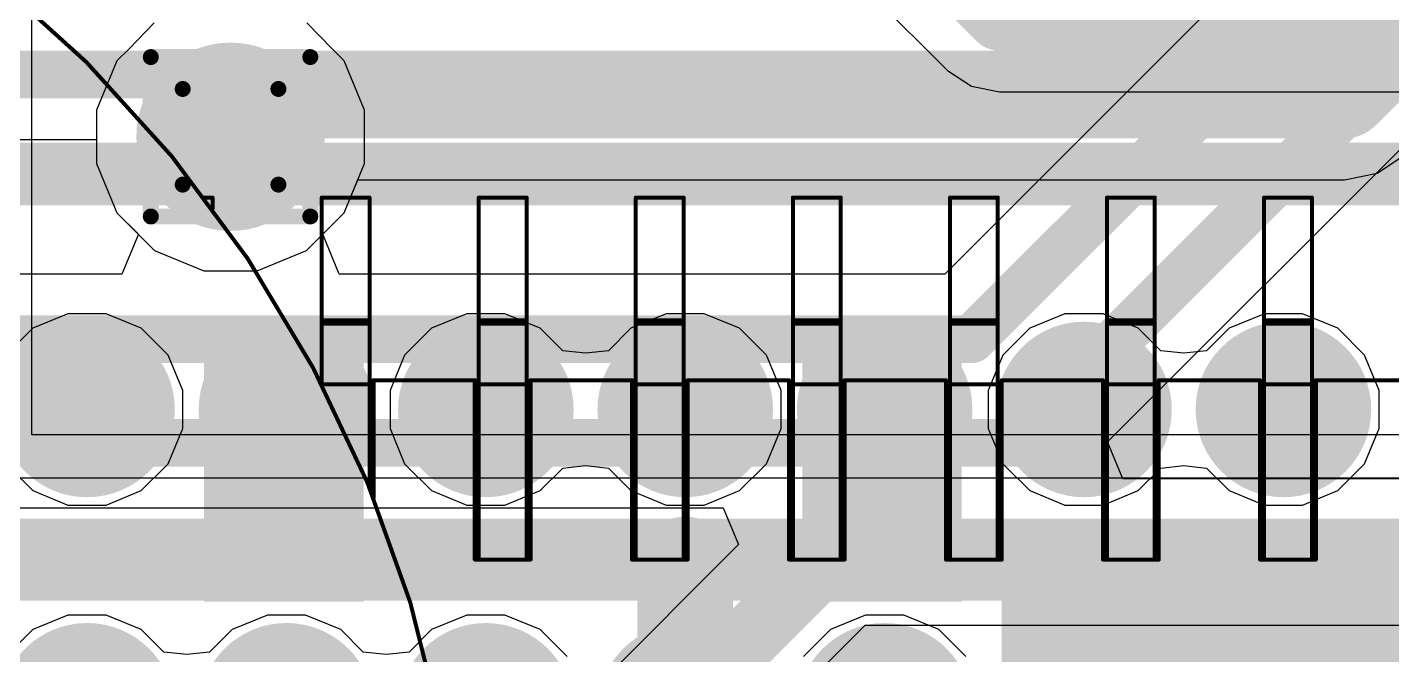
# Model space of a CAD drawing. Header units: inches. Extents: x -6 to 5433, y -4 to 5447.
# Drawn here: x 17.978 to 22.323, y 3.155 to 5.154 of the extents above; entities that cross this region are included whole.
import ezdxf

# ---------------------------------------------------------------- set-up
doc = ezdxf.new("R2010")
doc.units = ezdxf.units.IN
for name, color, linetype in [('Bottom Layer', 5, 'Continuous'), ('Bottom Paste', 16, 'Continuous'), ('Bottom Solder', 6, 'Continuous'), ('Drill Drawing', 1, 'Continuous'), ('Ground', 16, 'Continuous'), ('Mechanical 4', 56, 'Continuous'), ('Power', 76, 'Continuous'), ('Top Layer', 1, 'Continuous'), ('Top Overlay', 2, 'Continuous'), ('Top Paste', 8, 'Continuous'), ('Top Solder', 216, 'Continuous'), ('Via Holes', 16, 'Continuous')]:
    doc.layers.add(name, color=color, linetype=linetype)

msp = doc.modelspace()

# ---------------------------------------------------------------- hatches: boundary and pattern name
at = {"layer": 'Bottom Layer'}
msp.add_hatch(color=5, dxfattribs=at).paths.add_polyline_path([(22.2581, 7.2691), (22.2581, 5.0691), (21.1581, 5.0691), (21.1581, 7.2691)])
h = msp.add_hatch(color=5, dxfattribs=at)
edge = h.paths.add_edge_path()
edge.add_arc((18.6251, 4.8055), 0.3, 0, 360)
at = {"layer": 'Bottom Paste'}
msp.add_hatch(color=16, dxfattribs=at).paths.add_polyline_path([(22.2581, 7.2691), (22.2581, 5.0691), (21.1581, 5.0691), (21.1581, 7.2691)])
at = {"layer": 'Bottom Solder'}
msp.add_hatch(color=6, dxfattribs=at).paths.add_polyline_path([(22.3597, 7.3707), (22.3597, 4.9675), (21.0565, 4.9675), (21.0565, 7.3707)])
at = {"layer": 'Ground'}
h = msp.add_hatch(color=16, dxfattribs=at)
edge = h.paths.add_edge_path()
edge.add_arc((18.6251, 4.8055), 0.3, 0, 360)
at = {"layer": 'Power'}
h = msp.add_hatch(color=76, dxfattribs=at)
edge = h.paths.add_edge_path()
edge.add_arc((18.6251, 4.8055), 0.3, 0, 360)
at = {"layer": 'Top Layer'}
h = msp.add_hatch(color=1, dxfattribs=at)
edge = h.paths.add_edge_path()
edge.add_arc((18.6251, 4.8055), 0.3, 0, 360)
for points in [[(18.5409, 3.3245), (19.0489, 3.3245), (19.0489, 4.1373), (18.5409, 4.1373)], [(20.4459, 3.3245), (20.9539, 3.3245), (20.9539, 4.1373), (20.4459, 4.1373)], [(16.0009, 3.3274), (21.469, 3.3274), (21.469, 3.589), (16.0009, 3.589)], [(21.0809, 2.7762), (22.9097, 2.7762), (22.9097, 3.589), (21.0809, 3.589)]]:
    msp.add_hatch(color=1, dxfattribs=at).paths.add_polyline_path(points)
h = msp.add_hatch(color=1, dxfattribs=at)
edge = h.paths.add_edge_path()
edge.add_arc((18.1681, 3.9367), 0.178, 0, 360)
h = msp.add_hatch(color=1, dxfattribs=at)
edge = h.paths.add_edge_path()
edge.add_arc((18.8031, 3.9367), 0.178, 0, 360)
h = msp.add_hatch(color=1, dxfattribs=at)
edge = h.paths.add_edge_path()
edge.add_arc((19.4381, 3.9367), 0.178, 0, 360)
h = msp.add_hatch(color=1, dxfattribs=at)
edge = h.paths.add_edge_path()
edge.add_arc((20.0731, 3.9367), 0.178, 0, 360)
h = msp.add_hatch(color=1, dxfattribs=at)
edge = h.paths.add_edge_path()
edge.add_arc((20.7081, 3.9367), 0.178, 0, 360)
h = msp.add_hatch(color=1, dxfattribs=at)
edge = h.paths.add_edge_path()
edge.add_arc((21.3431, 3.9367), 0.178, 0, 360)
h = msp.add_hatch(color=1, dxfattribs=at)
edge = h.paths.add_edge_path()
edge.add_arc((21.9781, 3.9367), 0.178, 0, 360)
at = {"layer": 'Top Paste'}
h = msp.add_hatch(color=8, dxfattribs=at)
edge = h.paths.add_edge_path()
edge.add_arc((18.1681, 3.9367), 0.178, 0, 360)
h = msp.add_hatch(color=8, dxfattribs=at)
edge = h.paths.add_edge_path()
edge.add_arc((18.8031, 3.9367), 0.178, 0, 360)
h = msp.add_hatch(color=8, dxfattribs=at)
edge = h.paths.add_edge_path()
edge.add_arc((19.4381, 3.9367), 0.178, 0, 360)
h = msp.add_hatch(color=8, dxfattribs=at)
edge = h.paths.add_edge_path()
edge.add_arc((20.0731, 3.9367), 0.178, 0, 360)
h = msp.add_hatch(color=8, dxfattribs=at)
edge = h.paths.add_edge_path()
edge.add_arc((20.7081, 3.9367), 0.178, 0, 360)
h = msp.add_hatch(color=8, dxfattribs=at)
edge = h.paths.add_edge_path()
edge.add_arc((21.3431, 3.9367), 0.178, 0, 360)
h = msp.add_hatch(color=8, dxfattribs=at)
edge = h.paths.add_edge_path()
edge.add_arc((21.9781, 3.9367), 0.178, 0, 360)
at = {"layer": 'Top Solder'}
h = msp.add_hatch(color=216, dxfattribs=at)
edge = h.paths.add_edge_path()
edge.add_arc((18.1681, 3.9367), 0.2796, 0, 360)
h = msp.add_hatch(color=216, dxfattribs=at)
edge = h.paths.add_edge_path()
edge.add_arc((18.8031, 3.9367), 0.2796, 0, 360)
h = msp.add_hatch(color=216, dxfattribs=at)
edge = h.paths.add_edge_path()
edge.add_arc((19.4381, 3.9367), 0.2796, 0, 360)
h = msp.add_hatch(color=216, dxfattribs=at)
edge = h.paths.add_edge_path()
edge.add_arc((20.0731, 3.9367), 0.2796, 0, 360)
h = msp.add_hatch(color=216, dxfattribs=at)
edge = h.paths.add_edge_path()
edge.add_arc((20.7081, 3.9367), 0.2796, 0, 360)
h = msp.add_hatch(color=216, dxfattribs=at)
edge = h.paths.add_edge_path()
edge.add_arc((21.3431, 3.9367), 0.2796, 0, 360)
h = msp.add_hatch(color=216, dxfattribs=at)
edge = h.paths.add_edge_path()
edge.add_arc((21.9781, 3.9367), 0.2796, 0, 360)
h = msp.add_hatch(color=216, dxfattribs=at)
edge = h.paths.add_edge_path()
edge.add_arc((18.1681, 2.9767), 0.2796, 0, 360)
h = msp.add_hatch(color=216, dxfattribs=at)
edge = h.paths.add_edge_path()
edge.add_arc((18.8031, 2.9767), 0.2796, 0, 360)
h = msp.add_hatch(color=216, dxfattribs=at)
edge = h.paths.add_edge_path()
edge.add_arc((19.4381, 2.9767), 0.2796, 0, 360)
h = msp.add_hatch(color=216, dxfattribs=at)
edge = h.paths.add_edge_path()
edge.add_arc((20.0731, 2.9767), 0.2796, 0, 360)
h = msp.add_hatch(color=216, dxfattribs=at)
edge = h.paths.add_edge_path()
edge.add_arc((20.7081, 2.9767), 0.2796, 0, 360)
h = msp.add_hatch(color=216, dxfattribs=at)
edge = h.paths.add_edge_path()
edge.add_arc((21.3431, 2.9767), 0.2796, 0, 360)
h = msp.add_hatch(color=216, dxfattribs=at)
edge = h.paths.add_edge_path()
edge.add_arc((21.9781, 2.9767), 0.2796, 0, 360)
at = {"layer": 'Via Holes'}
h = msp.add_hatch(color=7, dxfattribs=at)
edge = h.paths.add_edge_path()
edge.add_arc((18.6251, 4.8055), 0.15, 0, 360)

# ---------------------------------------------------------------- linework, layer by layer
at = {"layer": 'Bottom Layer'}
for p, q in [((18.3818, 5.169), (18.3018, 5.086)), ((18.9484, 5.086), (18.8684, 5.169)), ((18.3018, 5.086), (18.2631, 5.0474)), ((18.9871, 5.0474), (18.9484, 5.086)), ((18.2631, 5.0474), (18.1981, 4.8904)), ((19.0521, 4.8904), (18.9871, 5.0474)), ((18.1981, 4.8904), (18.1981, 4.7205)), ((19.0521, 4.7205), (19.0521, 4.8904)), ((18.1981, 4.7205), (18.2631, 4.5636)), ((18.9871, 4.5636), (19.0521, 4.7205)), ((18.2631, 4.5636), (18.3832, 4.4435)), ((18.867, 4.4435), (18.9871, 4.5636)), ((18.3832, 4.4435), (18.5402, 4.3785)), ((18.71, 4.3785), (18.867, 4.4435)), ((18.5402, 4.3785), (18.71, 4.3785))]:
    msp.add_line(p, q, dxfattribs=at)
at = {"layer": 'Drill Drawing'}
for points in [[(18.3711, 5.0595, 0.0508, 0.0508, 0), (18.8791, 5.0595, 0.0508, 0.0508, 0)], [(18.3711, 4.5515, 0.0508, 0.0508, 0), (18.3711, 5.0595, 0.0508, 0.0508, 0)], [(18.8791, 4.5515, 0.0508, 0.0508, 0), (18.8791, 5.0595, 0.0508, 0.0508, 0)], [(18.4727, 4.9579, 0.0508, 0.0508, 0), (18.7775, 4.9579, 0.0508, 0.0508, 0)], [(18.4727, 4.6531, 0.0508, 0.0508, 0), (18.4727, 4.9579, 0.0508, 0.0508, 0)], [(18.7775, 4.6531, 0.0508, 0.0508, 0), (18.7775, 4.9579, 0.0508, 0.0508, 0)], [(18.4727, 4.6531, 0.0508, 0.0508, 0), (18.7775, 4.6531, 0.0508, 0.0508, 0)], [(18.3711, 4.5515, 0.0508, 0.0508, 0), (18.8791, 4.5515, 0.0508, 0.0508, 0)]]:
    msp.add_lwpolyline(points, format="xyseb", dxfattribs=at)
for points in [[(18.3584, 5.0595, 0.0254, 0.0254, 1), (18.3838, 5.0595, 0.0254, 0.0254, 1)], [(18.3584, 5.0595, 0.0254, 0.0254, 1), (18.3838, 5.0595, 0.0254, 0.0254, 1)], [(18.8664, 5.0595, 0.0254, 0.0254, 1), (18.8918, 5.0595, 0.0254, 0.0254, 1)], [(18.8664, 5.0595, 0.0254, 0.0254, 1), (18.8918, 5.0595, 0.0254, 0.0254, 1)], [(18.46, 4.9579, 0.0254, 0.0254, 1), (18.4854, 4.9579, 0.0254, 0.0254, 1)], [(18.46, 4.9579, 0.0254, 0.0254, 1), (18.4854, 4.9579, 0.0254, 0.0254, 1)], [(18.7648, 4.9579, 0.0254, 0.0254, 1), (18.7902, 4.9579, 0.0254, 0.0254, 1)], [(18.7648, 4.9579, 0.0254, 0.0254, 1), (18.7902, 4.9579, 0.0254, 0.0254, 1)], [(18.46, 4.6531, 0.0254, 0.0254, 1), (18.4854, 4.6531, 0.0254, 0.0254, 1)], [(18.46, 4.6531, 0.0254, 0.0254, 1), (18.4854, 4.6531, 0.0254, 0.0254, 1)], [(18.7648, 4.6531, 0.0254, 0.0254, 1), (18.7902, 4.6531, 0.0254, 0.0254, 1)], [(18.7648, 4.6531, 0.0254, 0.0254, 1), (18.7902, 4.6531, 0.0254, 0.0254, 1)], [(18.3584, 4.5515, 0.0254, 0.0254, 1), (18.3838, 4.5515, 0.0254, 0.0254, 1)], [(18.3584, 4.5515, 0.0254, 0.0254, 1), (18.3838, 4.5515, 0.0254, 0.0254, 1)], [(18.8664, 4.5515, 0.0254, 0.0254, 1), (18.8918, 4.5515, 0.0254, 0.0254, 1)], [(18.8664, 4.5515, 0.0254, 0.0254, 1), (18.8918, 4.5515, 0.0254, 0.0254, 1)]]:
    msp.add_lwpolyline(points, format="xyseb", close=True, dxfattribs=at)
at = {"layer": 'Ground'}
for p, q in [((22.5864, 6.055), (20.8994, 4.368)), ((21.4176, 3.8333), (23.2703, 5.6859)), ((18.9484, 5.086), (18.8684, 5.169)), ((18.9871, 5.0474), (18.9484, 5.086)), ((19.0521, 4.8904), (18.9871, 5.0474)), ((19.0521, 4.7205), (19.0521, 4.8904)), ((15.1333, 4.7967), (18.1981, 4.7967)), ((18.1981, 4.7967), (18.1981, 4.7205)), ((18.1981, 4.7205), (18.2631, 4.5636)), ((18.9871, 4.5636), (19.0521, 4.7205)), ((18.2631, 4.5636), (18.3317, 4.495)), ((18.9185, 4.495), (18.9871, 4.5636)), ((18.3317, 4.495), (18.2791, 4.368)), ((18.9711, 4.368), (18.9185, 4.495)), ((18.2791, 4.368), (7.8028, 4.368)), ((20.8994, 4.368), (18.9711, 4.368)), ((21.4662, 3.7159), (21.4176, 3.8333)), ((25.9679, 3.7159), (21.4662, 3.7159)), ((15.4669, 3.6235), (20.1943, 3.6235)), ((20.1943, 3.6235), (20.2429, 3.5061)), ((20.2429, 3.5061), (19.7617, 3.025)), ((20.0914, 2.6954), (20.6458, 3.2498)), ((20.6458, 3.2498), (31.7364, 3.2498))]:
    msp.add_line(p, q, dxfattribs=at)
for points in [[(20.9852, 4.1608, 0.1524, 0.1524, 0), (22.7936, 5.9692, 0.1524, 0.1524, 0)], [(21.122, 3.8306, 0.1524, 0.1524, 0), (23.1238, 5.8324, 0.1524, 0.1524, 0)], [(15.1333, 5.0039, 0.1524, 0.1524, 0), (18.4267, 5.0039, 0.1524, 0.1524, 0)], [(18.4267, 5.0039, 0.1524, 0.1524, 0), (18.6251, 4.8055, 0.1524, 0.1524, 0)], [(7.717, 4.1608, 0.1524, 0.1524, 0), (18.4518, 4.1608, 0.1524, 0.1524, 0)], [(18.4518, 4.1608, 0.1524, 0.1524, 0), (20.7081, 4.1608, 0.1524, 0.1524, 0)], [(20.7081, 4.1608, 0.1524, 0.1524, 0), (20.9852, 4.1608, 0.1524, 0.1524, 0)], [(7.5802, 3.8306, 0.1524, 0.1524, 0), (21.122, 3.8306, 0.1524, 0.1524, 0)], [(19.9265, 2.8602, 0.2032, 0.2032, 0), (20.5492, 3.4829, 0.2032, 0.2032, 0)], [(20.5492, 3.4829, 0.2032, 0.2032, 0), (32.0891, 3.4829, 0.2032, 0.2032, 0)]]:
    msp.add_lwpolyline(points, format="xyseb", dxfattribs=at)
for points in [[(18.3886, 5.0039, 0.0762, 0.0762, 1), (18.4648, 5.0039, 0.0762, 0.0762, 1)], [(18.3886, 5.0039, 0.0762, 0.0762, 1), (18.4648, 5.0039, 0.0762, 0.0762, 1)], [(18.587, 4.8055, 0.0762, 0.0762, 1), (18.6632, 4.8055, 0.0762, 0.0762, 1)], [(18.4137, 4.1608, 0.0762, 0.0762, 1), (18.4899, 4.1608, 0.0762, 0.0762, 1)], [(18.4137, 4.1608, 0.0762, 0.0762, 1), (18.4899, 4.1608, 0.0762, 0.0762, 1)], [(20.67, 4.1608, 0.0762, 0.0762, 1), (20.7462, 4.1608, 0.0762, 0.0762, 1)], [(20.67, 4.1608, 0.0762, 0.0762, 1), (20.7462, 4.1608, 0.0762, 0.0762, 1)], [(20.9471, 4.1608, 0.0762, 0.0762, 1), (21.0233, 4.1608, 0.0762, 0.0762, 1)], [(20.9471, 4.1608, 0.0762, 0.0762, 1), (21.0233, 4.1608, 0.0762, 0.0762, 1)], [(21.0839, 3.8306, 0.0762, 0.0762, 1), (21.1601, 3.8306, 0.0762, 0.0762, 1)], [(21.0839, 3.8306, 0.0762, 0.0762, 1), (21.1601, 3.8306, 0.0762, 0.0762, 1)], [(20.4984, 3.4829, 0.1016, 0.1016, 1), (20.6, 3.4829, 0.1016, 0.1016, 1)], [(20.4984, 3.4829, 0.1016, 0.1016, 1), (20.6, 3.4829, 0.1016, 0.1016, 1)]]:
    msp.add_lwpolyline(points, format="xyseb", close=True, dxfattribs=at)
at = {"layer": 'Mechanical 4'}
for points in [[(19.3747, 2.125, 0.0127, 0.0127, 1), (11.1197, 2.125, 0.0127, 0.0127, 1)], [(18.5381, 4.612, 0.00635, 0.00635, 1), (18.5445, 4.612, 0.00635, 0.00635, 1)], [(18.5646, 4.612, 0.00635, 0.00635, 1), (18.5709, 4.612, 0.00635, 0.00635, 1)], [(18.5646, 4.612, 0.00635, 0.00635, 1), (18.5709, 4.612, 0.00635, 0.00635, 1)], [(18.9123, 4.612, 0.00635, 0.00635, 1), (18.9187, 4.612, 0.00635, 0.00635, 1)], [(18.9123, 4.612, 0.00635, 0.00635, 1), (18.9187, 4.612, 0.00635, 0.00635, 1)], [(19.0647, 4.612, 0.00635, 0.00635, 1), (19.0711, 4.612, 0.00635, 0.00635, 1)], [(19.0647, 4.612, 0.00635, 0.00635, 1), (19.0711, 4.612, 0.00635, 0.00635, 1)], [(19.4124, 4.612, 0.00635, 0.00635, 1), (19.4188, 4.612, 0.00635, 0.00635, 1)], [(19.4124, 4.612, 0.00635, 0.00635, 1), (19.4188, 4.612, 0.00635, 0.00635, 1)], [(19.5648, 4.612, 0.00635, 0.00635, 1), (19.5712, 4.612, 0.00635, 0.00635, 1)], [(19.5648, 4.612, 0.00635, 0.00635, 1), (19.5712, 4.612, 0.00635, 0.00635, 1)], [(19.9126, 4.612, 0.00635, 0.00635, 1), (19.9189, 4.612, 0.00635, 0.00635, 1)], [(19.9126, 4.612, 0.00635, 0.00635, 1), (19.9189, 4.612, 0.00635, 0.00635, 1)], [(20.065, 4.612, 0.00635, 0.00635, 1), (20.0713, 4.612, 0.00635, 0.00635, 1)], [(20.065, 4.612, 0.00635, 0.00635, 1), (20.0713, 4.612, 0.00635, 0.00635, 1)], [(20.4127, 4.612, 0.00635, 0.00635, 1), (20.419, 4.612, 0.00635, 0.00635, 1)], [(20.4127, 4.612, 0.00635, 0.00635, 1), (20.419, 4.612, 0.00635, 0.00635, 1)], [(20.5651, 4.612, 0.00635, 0.00635, 1), (20.5714, 4.612, 0.00635, 0.00635, 1)], [(20.5651, 4.612, 0.00635, 0.00635, 1), (20.5714, 4.612, 0.00635, 0.00635, 1)], [(20.9128, 4.612, 0.00635, 0.00635, 1), (20.9192, 4.612, 0.00635, 0.00635, 1)], [(20.9128, 4.612, 0.00635, 0.00635, 1), (20.9192, 4.612, 0.00635, 0.00635, 1)], [(21.0652, 4.612, 0.00635, 0.00635, 1), (21.0716, 4.612, 0.00635, 0.00635, 1)], [(21.0652, 4.612, 0.00635, 0.00635, 1), (21.0716, 4.612, 0.00635, 0.00635, 1)], [(21.4129, 4.612, 0.00635, 0.00635, 1), (21.4193, 4.612, 0.00635, 0.00635, 1)], [(21.4129, 4.612, 0.00635, 0.00635, 1), (21.4193, 4.612, 0.00635, 0.00635, 1)], [(21.5653, 4.612, 0.00635, 0.00635, 1), (21.5717, 4.612, 0.00635, 0.00635, 1)], [(21.5653, 4.612, 0.00635, 0.00635, 1), (21.5717, 4.612, 0.00635, 0.00635, 1)], [(21.9131, 4.612, 0.00635, 0.00635, 1), (21.9194, 4.612, 0.00635, 0.00635, 1)], [(21.9131, 4.612, 0.00635, 0.00635, 1), (21.9194, 4.612, 0.00635, 0.00635, 1)], [(22.0655, 4.612, 0.00635, 0.00635, 1), (22.0718, 4.612, 0.00635, 0.00635, 1)], [(22.0655, 4.612, 0.00635, 0.00635, 1), (22.0718, 4.612, 0.00635, 0.00635, 1)], [(18.5646, 4.5765, 0.00635, 0.00635, 1), (18.5709, 4.5765, 0.00635, 0.00635, 1)], [(18.9123, 4.2206, 0.00635, 0.00635, 1), (18.9187, 4.2206, 0.00635, 0.00635, 1)], [(18.9123, 4.2102, 0.00635, 0.00635, 1), (18.9187, 4.2102, 0.00635, 0.00635, 1)], [(19.0647, 4.2206, 0.00635, 0.00635, 1), (19.0711, 4.2206, 0.00635, 0.00635, 1)], [(19.0647, 4.2102, 0.00635, 0.00635, 1), (19.0711, 4.2102, 0.00635, 0.00635, 1)], [(19.4124, 4.2206, 0.00635, 0.00635, 1), (19.4188, 4.2206, 0.00635, 0.00635, 1)], [(19.4124, 4.2102, 0.00635, 0.00635, 1), (19.4188, 4.2102, 0.00635, 0.00635, 1)], [(19.5648, 4.2206, 0.00635, 0.00635, 1), (19.5712, 4.2206, 0.00635, 0.00635, 1)], [(19.5648, 4.2102, 0.00635, 0.00635, 1), (19.5712, 4.2102, 0.00635, 0.00635, 1)], [(19.9126, 4.2206, 0.00635, 0.00635, 1), (19.9189, 4.2206, 0.00635, 0.00635, 1)], [(19.9126, 4.2102, 0.00635, 0.00635, 1), (19.9189, 4.2102, 0.00635, 0.00635, 1)], [(20.065, 4.2206, 0.00635, 0.00635, 1), (20.0713, 4.2206, 0.00635, 0.00635, 1)], [(20.065, 4.2102, 0.00635, 0.00635, 1), (20.0713, 4.2102, 0.00635, 0.00635, 1)], [(20.4127, 4.2206, 0.00635, 0.00635, 1), (20.419, 4.2206, 0.00635, 0.00635, 1)], [(20.4127, 4.2102, 0.00635, 0.00635, 1), (20.419, 4.2102, 0.00635, 0.00635, 1)], [(20.5651, 4.2206, 0.00635, 0.00635, 1), (20.5714, 4.2206, 0.00635, 0.00635, 1)], [(20.5651, 4.2102, 0.00635, 0.00635, 1), (20.5714, 4.2102, 0.00635, 0.00635, 1)], [(20.9128, 4.2206, 0.00635, 0.00635, 1), (20.9192, 4.2206, 0.00635, 0.00635, 1)], [(20.9128, 4.2102, 0.00635, 0.00635, 1), (20.9192, 4.2102, 0.00635, 0.00635, 1)], [(21.0652, 4.2206, 0.00635, 0.00635, 1), (21.0716, 4.2206, 0.00635, 0.00635, 1)], [(21.0652, 4.2102, 0.00635, 0.00635, 1), (21.0716, 4.2102, 0.00635, 0.00635, 1)], [(21.4129, 4.2206, 0.00635, 0.00635, 1), (21.4193, 4.2206, 0.00635, 0.00635, 1)], [(21.4129, 4.2102, 0.00635, 0.00635, 1), (21.4193, 4.2102, 0.00635, 0.00635, 1)], [(21.5653, 4.2206, 0.00635, 0.00635, 1), (21.5717, 4.2206, 0.00635, 0.00635, 1)], [(21.5653, 4.2102, 0.00635, 0.00635, 1), (21.5717, 4.2102, 0.00635, 0.00635, 1)], [(21.9131, 4.2206, 0.00635, 0.00635, 1), (21.9194, 4.2206, 0.00635, 0.00635, 1)], [(21.9131, 4.2102, 0.00635, 0.00635, 1), (21.9194, 4.2102, 0.00635, 0.00635, 1)], [(22.0655, 4.2206, 0.00635, 0.00635, 1), (22.0718, 4.2206, 0.00635, 0.00635, 1)], [(22.0655, 4.2102, 0.00635, 0.00635, 1), (22.0718, 4.2102, 0.00635, 0.00635, 1)], [(18.9123, 4.0169, 0.00635, 0.00635, 1), (18.9187, 4.0169, 0.00635, 0.00635, 1)], [(18.9123, 4.0169, 0.00635, 0.00635, 1), (18.9187, 4.0169, 0.00635, 0.00635, 1)], [(19.0647, 4.0169, 0.00635, 0.00635, 1), (19.0711, 4.0169, 0.00635, 0.00635, 1)], [(19.0774, 4.03, 0.00635, 0.00635, 1), (19.0838, 4.03, 0.00635, 0.00635, 1)], [(19.0774, 4.03, 0.00635, 0.00635, 1), (19.0838, 4.03, 0.00635, 0.00635, 1)], [(19.3997, 4.03, 0.00635, 0.00635, 1), (19.4061, 4.03, 0.00635, 0.00635, 1)], [(19.3997, 4.03, 0.00635, 0.00635, 1), (19.4061, 4.03, 0.00635, 0.00635, 1)], [(19.4124, 4.0169, 0.00635, 0.00635, 1), (19.4188, 4.0169, 0.00635, 0.00635, 1)], [(19.5648, 4.0169, 0.00635, 0.00635, 1), (19.5712, 4.0169, 0.00635, 0.00635, 1)], [(19.5775, 4.03, 0.00635, 0.00635, 1), (19.5839, 4.03, 0.00635, 0.00635, 1)], [(19.5775, 4.03, 0.00635, 0.00635, 1), (19.5839, 4.03, 0.00635, 0.00635, 1)], [(19.8999, 4.03, 0.00635, 0.00635, 1), (19.9062, 4.03, 0.00635, 0.00635, 1)], [(19.8999, 4.03, 0.00635, 0.00635, 1), (19.9062, 4.03, 0.00635, 0.00635, 1)], [(19.9126, 4.0169, 0.00635, 0.00635, 1), (19.9189, 4.0169, 0.00635, 0.00635, 1)], [(20.065, 4.0169, 0.00635, 0.00635, 1), (20.0713, 4.0169, 0.00635, 0.00635, 1)], [(20.0777, 4.03, 0.00635, 0.00635, 1), (20.084, 4.03, 0.00635, 0.00635, 1)], [(20.0777, 4.03, 0.00635, 0.00635, 1), (20.084, 4.03, 0.00635, 0.00635, 1)], [(20.4, 4.03, 0.00635, 0.00635, 1), (20.4063, 4.03, 0.00635, 0.00635, 1)], [(20.4, 4.03, 0.00635, 0.00635, 1), (20.4063, 4.03, 0.00635, 0.00635, 1)], [(20.4127, 4.0169, 0.00635, 0.00635, 1), (20.419, 4.0169, 0.00635, 0.00635, 1)], [(20.5651, 4.0169, 0.00635, 0.00635, 1), (20.5714, 4.0169, 0.00635, 0.00635, 1)], [(20.5778, 4.03, 0.00635, 0.00635, 1), (20.5841, 4.03, 0.00635, 0.00635, 1)], [(20.5778, 4.03, 0.00635, 0.00635, 1), (20.5841, 4.03, 0.00635, 0.00635, 1)], [(20.9001, 4.03, 0.00635, 0.00635, 1), (20.9065, 4.03, 0.00635, 0.00635, 1)], [(20.9001, 4.03, 0.00635, 0.00635, 1), (20.9065, 4.03, 0.00635, 0.00635, 1)], [(20.9128, 4.0169, 0.00635, 0.00635, 1), (20.9192, 4.0169, 0.00635, 0.00635, 1)], [(21.0652, 4.0169, 0.00635, 0.00635, 1), (21.0716, 4.0169, 0.00635, 0.00635, 1)], [(21.0779, 4.03, 0.00635, 0.00635, 1), (21.0843, 4.03, 0.00635, 0.00635, 1)], [(21.0779, 4.03, 0.00635, 0.00635, 1), (21.0843, 4.03, 0.00635, 0.00635, 1)], [(21.4002, 4.03, 0.00635, 0.00635, 1), (21.4066, 4.03, 0.00635, 0.00635, 1)], [(21.4002, 4.03, 0.00635, 0.00635, 1), (21.4066, 4.03, 0.00635, 0.00635, 1)], [(21.4129, 4.0169, 0.00635, 0.00635, 1), (21.4193, 4.0169, 0.00635, 0.00635, 1)], [(21.5653, 4.0169, 0.00635, 0.00635, 1), (21.5717, 4.0169, 0.00635, 0.00635, 1)], [(21.578, 4.03, 0.00635, 0.00635, 1), (21.5844, 4.03, 0.00635, 0.00635, 1)], [(21.578, 4.03, 0.00635, 0.00635, 1), (21.5844, 4.03, 0.00635, 0.00635, 1)], [(21.9004, 4.03, 0.00635, 0.00635, 1), (21.9067, 4.03, 0.00635, 0.00635, 1)], [(21.9004, 4.03, 0.00635, 0.00635, 1), (21.9067, 4.03, 0.00635, 0.00635, 1)], [(21.9131, 4.0169, 0.00635, 0.00635, 1), (21.9194, 4.0169, 0.00635, 0.00635, 1)], [(22.0655, 4.0169, 0.00635, 0.00635, 1), (22.0718, 4.0169, 0.00635, 0.00635, 1)], [(22.0782, 4.03, 0.00635, 0.00635, 1), (22.0845, 4.03, 0.00635, 0.00635, 1)], [(22.0782, 4.03, 0.00635, 0.00635, 1), (22.0845, 4.03, 0.00635, 0.00635, 1)], [(19.0647, 3.6866, 0.00635, 0.00635, 1), (19.0711, 3.6866, 0.00635, 0.00635, 1)], [(19.0774, 3.6552, 0.00635, 0.00635, 1), (19.0838, 3.6552, 0.00635, 0.00635, 1)], [(19.3997, 3.4585, 0.00635, 0.00635, 1), (19.4061, 3.4585, 0.00635, 0.00635, 1)], [(19.3997, 3.4585, 0.00635, 0.00635, 1), (19.4061, 3.4585, 0.00635, 0.00635, 1)], [(19.4124, 3.4585, 0.00635, 0.00635, 1), (19.4188, 3.4585, 0.00635, 0.00635, 1)], [(19.5648, 3.4585, 0.00635, 0.00635, 1), (19.5712, 3.4585, 0.00635, 0.00635, 1)], [(19.5775, 3.4585, 0.00635, 0.00635, 1), (19.5839, 3.4585, 0.00635, 0.00635, 1)], [(19.5775, 3.4585, 0.00635, 0.00635, 1), (19.5839, 3.4585, 0.00635, 0.00635, 1)], [(19.8999, 3.4585, 0.00635, 0.00635, 1), (19.9062, 3.4585, 0.00635, 0.00635, 1)], [(19.8999, 3.4585, 0.00635, 0.00635, 1), (19.9062, 3.4585, 0.00635, 0.00635, 1)], [(19.9126, 3.4585, 0.00635, 0.00635, 1), (19.9189, 3.4585, 0.00635, 0.00635, 1)], [(20.065, 3.4585, 0.00635, 0.00635, 1), (20.0713, 3.4585, 0.00635, 0.00635, 1)], [(20.0777, 3.4585, 0.00635, 0.00635, 1), (20.084, 3.4585, 0.00635, 0.00635, 1)], [(20.0777, 3.4585, 0.00635, 0.00635, 1), (20.084, 3.4585, 0.00635, 0.00635, 1)], [(20.4, 3.4585, 0.00635, 0.00635, 1), (20.4063, 3.4585, 0.00635, 0.00635, 1)], [(20.4, 3.4585, 0.00635, 0.00635, 1), (20.4063, 3.4585, 0.00635, 0.00635, 1)], [(20.4127, 3.4585, 0.00635, 0.00635, 1), (20.419, 3.4585, 0.00635, 0.00635, 1)], [(20.5651, 3.4585, 0.00635, 0.00635, 1), (20.5714, 3.4585, 0.00635, 0.00635, 1)], [(20.5778, 3.4585, 0.00635, 0.00635, 1), (20.5841, 3.4585, 0.00635, 0.00635, 1)], [(20.5778, 3.4585, 0.00635, 0.00635, 1), (20.5841, 3.4585, 0.00635, 0.00635, 1)], [(20.9001, 3.4585, 0.00635, 0.00635, 1), (20.9065, 3.4585, 0.00635, 0.00635, 1)], [(20.9001, 3.4585, 0.00635, 0.00635, 1), (20.9065, 3.4585, 0.00635, 0.00635, 1)], [(20.9128, 3.4585, 0.00635, 0.00635, 1), (20.9192, 3.4585, 0.00635, 0.00635, 1)], [(21.0652, 3.4585, 0.00635, 0.00635, 1), (21.0716, 3.4585, 0.00635, 0.00635, 1)], [(21.0779, 3.4585, 0.00635, 0.00635, 1), (21.0843, 3.4585, 0.00635, 0.00635, 1)], [(21.0779, 3.4585, 0.00635, 0.00635, 1), (21.0843, 3.4585, 0.00635, 0.00635, 1)], [(21.4002, 3.4585, 0.00635, 0.00635, 1), (21.4066, 3.4585, 0.00635, 0.00635, 1)], [(21.4002, 3.4585, 0.00635, 0.00635, 1), (21.4066, 3.4585, 0.00635, 0.00635, 1)], [(21.4129, 3.4585, 0.00635, 0.00635, 1), (21.4193, 3.4585, 0.00635, 0.00635, 1)], [(21.5653, 3.4585, 0.00635, 0.00635, 1), (21.5717, 3.4585, 0.00635, 0.00635, 1)], [(21.578, 3.4585, 0.00635, 0.00635, 1), (21.5844, 3.4585, 0.00635, 0.00635, 1)], [(21.578, 3.4585, 0.00635, 0.00635, 1), (21.5844, 3.4585, 0.00635, 0.00635, 1)], [(21.9004, 3.4585, 0.00635, 0.00635, 1), (21.9067, 3.4585, 0.00635, 0.00635, 1)], [(21.9004, 3.4585, 0.00635, 0.00635, 1), (21.9067, 3.4585, 0.00635, 0.00635, 1)], [(21.9131, 3.4585, 0.00635, 0.00635, 1), (21.9194, 3.4585, 0.00635, 0.00635, 1)], [(22.0655, 3.4585, 0.00635, 0.00635, 1), (22.0718, 3.4585, 0.00635, 0.00635, 1)], [(22.0782, 3.4585, 0.00635, 0.00635, 1), (22.0845, 3.4585, 0.00635, 0.00635, 1)], [(22.0782, 3.4585, 0.00635, 0.00635, 1), (22.0845, 3.4585, 0.00635, 0.00635, 1)]]:
    msp.add_lwpolyline(points, format="xyseb", close=True, dxfattribs=at)
for points in [[(18.5413, 4.612, 0.0127, 0.0127, 0), (18.5678, 4.612, 0.0127, 0.0127, 0)], [(18.5678, 4.5765, 0.0127, 0.0127, 0), (18.5678, 4.612, 0.0127, 0.0127, 0)], [(18.9155, 4.0169, 0.0127, 0.0127, 0), (18.9155, 4.612, 0.0127, 0.0127, 0)], [(18.9155, 4.612, 0.0127, 0.0127, 0), (19.0679, 4.612, 0.0127, 0.0127, 0)], [(19.0679, 3.6866, 0.0127, 0.0127, 0), (19.0679, 4.612, 0.0127, 0.0127, 0)], [(19.4156, 3.4585, 0.0127, 0.0127, 0), (19.4156, 4.612, 0.0127, 0.0127, 0)], [(19.4156, 4.612, 0.0127, 0.0127, 0), (19.568, 4.612, 0.0127, 0.0127, 0)], [(19.568, 3.4585, 0.0127, 0.0127, 0), (19.568, 4.612, 0.0127, 0.0127, 0)], [(19.9157, 3.4585, 0.0127, 0.0127, 0), (19.9157, 4.612, 0.0127, 0.0127, 0)], [(19.9157, 4.612, 0.0127, 0.0127, 0), (20.0681, 4.612, 0.0127, 0.0127, 0)], [(20.0681, 3.4585, 0.0127, 0.0127, 0), (20.0681, 4.612, 0.0127, 0.0127, 0)], [(20.4159, 3.4585, 0.0127, 0.0127, 0), (20.4159, 4.612, 0.0127, 0.0127, 0)], [(20.4159, 4.612, 0.0127, 0.0127, 0), (20.5683, 4.612, 0.0127, 0.0127, 0)], [(20.5683, 3.4585, 0.0127, 0.0127, 0), (20.5683, 4.612, 0.0127, 0.0127, 0)], [(20.916, 3.4585, 0.0127, 0.0127, 0), (20.916, 4.612, 0.0127, 0.0127, 0)], [(20.916, 4.612, 0.0127, 0.0127, 0), (21.0684, 4.612, 0.0127, 0.0127, 0)], [(21.0684, 3.4585, 0.0127, 0.0127, 0), (21.0684, 4.612, 0.0127, 0.0127, 0)], [(21.4161, 3.4585, 0.0127, 0.0127, 0), (21.4161, 4.612, 0.0127, 0.0127, 0)], [(21.4161, 4.612, 0.0127, 0.0127, 0), (21.5685, 4.612, 0.0127, 0.0127, 0)], [(21.5685, 3.4585, 0.0127, 0.0127, 0), (21.5685, 4.612, 0.0127, 0.0127, 0)], [(21.9162, 3.4585, 0.0127, 0.0127, 0), (21.9162, 4.612, 0.0127, 0.0127, 0)], [(21.9162, 4.612, 0.0127, 0.0127, 0), (22.0686, 4.612, 0.0127, 0.0127, 0)], [(22.0686, 3.4585, 0.0127, 0.0127, 0), (22.0686, 4.612, 0.0127, 0.0127, 0)], [(18.9155, 4.2206, 0.0127, 0.0127, 0), (19.0679, 4.2206, 0.0127, 0.0127, 0)], [(18.9155, 4.2102, 0.0127, 0.0127, 0), (19.0679, 4.2102, 0.0127, 0.0127, 0)], [(19.4156, 4.2206, 0.0127, 0.0127, 0), (19.568, 4.2206, 0.0127, 0.0127, 0)], [(19.4156, 4.2102, 0.0127, 0.0127, 0), (19.568, 4.2102, 0.0127, 0.0127, 0)], [(19.9157, 4.2206, 0.0127, 0.0127, 0), (20.0681, 4.2206, 0.0127, 0.0127, 0)], [(19.9157, 4.2102, 0.0127, 0.0127, 0), (20.0681, 4.2102, 0.0127, 0.0127, 0)], [(20.4159, 4.2206, 0.0127, 0.0127, 0), (20.5683, 4.2206, 0.0127, 0.0127, 0)], [(20.4159, 4.2102, 0.0127, 0.0127, 0), (20.5683, 4.2102, 0.0127, 0.0127, 0)], [(20.916, 4.2206, 0.0127, 0.0127, 0), (21.0684, 4.2206, 0.0127, 0.0127, 0)], [(20.916, 4.2102, 0.0127, 0.0127, 0), (21.0684, 4.2102, 0.0127, 0.0127, 0)], [(21.4161, 4.2206, 0.0127, 0.0127, 0), (21.5685, 4.2206, 0.0127, 0.0127, 0)], [(21.4161, 4.2102, 0.0127, 0.0127, 0), (21.5685, 4.2102, 0.0127, 0.0127, 0)], [(21.9162, 4.2206, 0.0127, 0.0127, 0), (22.0686, 4.2206, 0.0127, 0.0127, 0)], [(21.9162, 4.2102, 0.0127, 0.0127, 0), (22.0686, 4.2102, 0.0127, 0.0127, 0)], [(18.9155, 4.0169, 0.0127, 0.0127, 0), (19.0679, 4.0169, 0.0127, 0.0127, 0)], [(19.0806, 3.6552, 0.0127, 0.0127, 0), (19.0806, 4.03, 0.0127, 0.0127, 0)], [(19.0806, 4.03, 0.0127, 0.0127, 0), (19.4029, 4.03, 0.0127, 0.0127, 0)], [(19.4029, 3.4585, 0.0127, 0.0127, 0), (19.4029, 4.03, 0.0127, 0.0127, 0)], [(19.4156, 4.0169, 0.0127, 0.0127, 0), (19.568, 4.0169, 0.0127, 0.0127, 0)], [(19.5807, 3.4585, 0.0127, 0.0127, 0), (19.5807, 4.03, 0.0127, 0.0127, 0)], [(19.5807, 4.03, 0.0127, 0.0127, 0), (19.903, 4.03, 0.0127, 0.0127, 0)], [(19.903, 3.4585, 0.0127, 0.0127, 0), (19.903, 4.03, 0.0127, 0.0127, 0)], [(19.9157, 4.0169, 0.0127, 0.0127, 0), (20.0681, 4.0169, 0.0127, 0.0127, 0)], [(20.0808, 3.4585, 0.0127, 0.0127, 0), (20.0808, 4.03, 0.0127, 0.0127, 0)], [(20.0808, 4.03, 0.0127, 0.0127, 0), (20.4032, 4.03, 0.0127, 0.0127, 0)], [(20.4032, 3.4585, 0.0127, 0.0127, 0), (20.4032, 4.03, 0.0127, 0.0127, 0)], [(20.4159, 4.0169, 0.0127, 0.0127, 0), (20.5683, 4.0169, 0.0127, 0.0127, 0)], [(20.581, 3.4585, 0.0127, 0.0127, 0), (20.581, 4.03, 0.0127, 0.0127, 0)], [(20.581, 4.03, 0.0127, 0.0127, 0), (20.9033, 4.03, 0.0127, 0.0127, 0)], [(20.9033, 3.4585, 0.0127, 0.0127, 0), (20.9033, 4.03, 0.0127, 0.0127, 0)], [(20.916, 4.0169, 0.0127, 0.0127, 0), (21.0684, 4.0169, 0.0127, 0.0127, 0)], [(21.0811, 3.4585, 0.0127, 0.0127, 0), (21.0811, 4.03, 0.0127, 0.0127, 0)], [(21.0811, 4.03, 0.0127, 0.0127, 0), (21.4034, 4.03, 0.0127, 0.0127, 0)], [(21.4034, 3.4585, 0.0127, 0.0127, 0), (21.4034, 4.03, 0.0127, 0.0127, 0)], [(21.4161, 4.0169, 0.0127, 0.0127, 0), (21.5685, 4.0169, 0.0127, 0.0127, 0)], [(21.5812, 3.4585, 0.0127, 0.0127, 0), (21.5812, 4.03, 0.0127, 0.0127, 0)], [(21.5812, 4.03, 0.0127, 0.0127, 0), (21.9035, 4.03, 0.0127, 0.0127, 0)], [(21.9035, 3.4585, 0.0127, 0.0127, 0), (21.9035, 4.03, 0.0127, 0.0127, 0)], [(21.9162, 4.0169, 0.0127, 0.0127, 0), (22.0686, 4.0169, 0.0127, 0.0127, 0)], [(22.0813, 3.4585, 0.0127, 0.0127, 0), (22.0813, 4.03, 0.0127, 0.0127, 0)], [(22.0813, 4.03, 0.0127, 0.0127, 0), (22.4037, 4.03, 0.0127, 0.0127, 0)], [(19.4029, 3.4585, 0.0127, 0.0127, 0), (19.5807, 3.4585, 0.0127, 0.0127, 0)], [(19.903, 3.4585, 0.0127, 0.0127, 0), (20.0808, 3.4585, 0.0127, 0.0127, 0)], [(20.4032, 3.4585, 0.0127, 0.0127, 0), (20.581, 3.4585, 0.0127, 0.0127, 0)], [(20.9033, 3.4585, 0.0127, 0.0127, 0), (21.0811, 3.4585, 0.0127, 0.0127, 0)], [(21.4034, 3.4585, 0.0127, 0.0127, 0), (21.5812, 3.4585, 0.0127, 0.0127, 0)], [(21.9035, 3.4585, 0.0127, 0.0127, 0), (22.0813, 3.4585, 0.0127, 0.0127, 0)]]:
    msp.add_lwpolyline(points, format="xyseb", dxfattribs=at)
at = {"layer": 'Power'}
for p, q in [((17.9918, 3.8559), (17.9918, 7.2487)), ((20.1798, 5.7457), (20.9087, 5.0168)), ((18.3818, 5.169), (18.3018, 5.086)), ((18.9484, 5.086), (18.8684, 5.169)), ((18.3018, 5.086), (18.2631, 5.0474)), ((18.9871, 5.0474), (18.9484, 5.086)), ((18.2631, 5.0474), (18.1981, 4.8904)), ((19.0521, 4.8904), (18.9871, 5.0474)), ((20.9087, 5.0168), (20.9844, 4.9663)), ((20.9844, 4.9663), (21.0736, 4.9485)), ((21.0736, 4.9485), (47.5765, 4.9485)), ((18.1981, 4.8904), (18.1981, 4.7205)), ((19.0521, 4.7205), (19.0521, 4.8904)), ((18.1981, 4.7205), (18.2631, 4.5636)), ((18.9871, 4.5636), (19.0521, 4.7205)), ((18.2631, 4.5636), (18.3832, 4.4435)), ((18.867, 4.4435), (18.9871, 4.5636)), ((18.3832, 4.4435), (18.5402, 4.3785)), ((18.71, 4.3785), (18.867, 4.4435)), ((18.5402, 4.3785), (18.71, 4.3785)), ((22.5415, 3.8559), (17.9918, 3.8559)), ((17.8543, 3.7184), (30.5502, 3.7184))]:
    msp.add_line(p, q, dxfattribs=at)
for points in [[(20.0861, 6.1691, 0.2032, 0.2032, 0), (21.0736, 5.1816, 0.2032, 0.2032, 0)], [(21.0736, 5.1816, 0.2032, 0.2032, 0), (50.8579, 5.1816, 0.2032, 0.2032, 0)]]:
    msp.add_lwpolyline(points, format="xyseb", dxfattribs=at)
msp.add_lwpolyline([(21.0228, 5.1816, 0.1016, 0.1016, 1), (21.1244, 5.1816, 0.1016, 0.1016, 1)], format="xyseb", close=True, dxfattribs=at)
msp.add_lwpolyline([(21.0228, 5.1816, 0.1016, 0.1016, 1), (21.1244, 5.1816, 0.1016, 0.1016, 1)], format="xyseb", close=True, dxfattribs=at)
at = {"layer": 'Top Layer'}
for p, q in [((18.3818, 5.169), (18.3018, 5.086)), ((18.3018, 5.086), (18.2631, 5.0474)), ((18.2631, 5.0474), (18.1981, 4.8904)), ((18.1981, 4.8904), (18.1981, 4.7205)), ((22.2768, 4.6892), (22.365, 4.7481)), ((18.1981, 4.7205), (18.2631, 4.5636)), ((18.9871, 4.5636), (19.0305, 4.6685)), ((19.0305, 4.6685), (22.1727, 4.6685)), ((22.1727, 4.6685), (22.2768, 4.6892)), ((18.2631, 4.5636), (18.3832, 4.4435)), ((18.867, 4.4435), (18.9871, 4.5636)), ((18.3832, 4.4435), (18.5402, 4.3785)), ((18.71, 4.3785), (18.867, 4.4435)), ((18.5402, 4.3785), (18.71, 4.3785)), ((18.1074, 4.2417), (17.9953, 4.1953)), ((18.2288, 4.2417), (18.1074, 4.2417)), ((18.3409, 4.1953), (18.2288, 4.2417)), ((19.3774, 4.2417), (19.2653, 4.1953)), ((19.4988, 4.2417), (19.3774, 4.2417)), ((19.6109, 4.1953), (19.4988, 4.2417)), ((20.0124, 4.2417), (19.9003, 4.1953)), ((20.1338, 4.2417), (20.0124, 4.2417)), ((20.2459, 4.1953), (20.1338, 4.2417)), ((21.2824, 4.2417), (21.1703, 4.1953)), ((21.4038, 4.2417), (21.2824, 4.2417)), ((21.5159, 4.1953), (21.4038, 4.2417)), ((21.9174, 4.2417), (21.8053, 4.1953)), ((22.0388, 4.2417), (21.9174, 4.2417)), ((22.1509, 4.1953), (22.0388, 4.2417)), ((17.9953, 4.1953), (17.9234, 4.1234)), ((18.4267, 4.1095), (18.3409, 4.1953)), ((19.2653, 4.1953), (19.1795, 4.1095)), ((19.6828, 4.1234), (19.6109, 4.1953)), ((19.9003, 4.1953), (19.8284, 4.1234)), ((20.3317, 4.1095), (20.2459, 4.1953)), ((21.1703, 4.1953), (21.0845, 4.1095)), ((21.5878, 4.1234), (21.5159, 4.1953)), ((21.8053, 4.1953), (21.7334, 4.1234)), ((22.2367, 4.1095), (22.1509, 4.1953)), ((18.4731, 3.9974), (18.4267, 4.1095)), ((19.1795, 4.1095), (19.1331, 3.9974)), ((19.7556, 4.1157), (19.6828, 4.1234)), ((19.8284, 4.1234), (19.7556, 4.1157)), ((20.3781, 3.9974), (20.3317, 4.1095)), ((21.0845, 4.1095), (21.0381, 3.9974)), ((21.6606, 4.1157), (21.5878, 4.1234)), ((21.7334, 4.1234), (21.6606, 4.1157)), ((22.2831, 3.9974), (22.2367, 4.1095)), ((18.4731, 3.8761), (18.4731, 3.9974)), ((19.1331, 3.9974), (19.1331, 3.8761)), ((20.3781, 3.8761), (20.3781, 3.9974)), ((21.0381, 3.9974), (21.0381, 3.8761)), ((22.2831, 3.8761), (22.2831, 3.9974)), ((18.4267, 3.764), (18.4731, 3.8761)), ((19.1331, 3.8761), (19.1795, 3.764)), ((20.3317, 3.764), (20.3781, 3.8761)), ((21.0381, 3.8761), (21.0845, 3.764)), ((22.2367, 3.764), (22.2831, 3.8761)), ((17.9234, 3.7501), (17.9953, 3.6782)), ((18.3409, 3.6782), (18.4267, 3.764)), ((19.1795, 3.764), (19.2653, 3.6782)), ((19.6109, 3.6782), (19.6828, 3.7501)), ((19.6828, 3.7501), (19.7556, 3.7578)), ((19.7556, 3.7578), (19.8284, 3.7501)), ((19.8284, 3.7501), (19.9003, 3.6782)), ((20.2459, 3.6782), (20.3317, 3.764)), ((21.0845, 3.764), (21.1703, 3.6782)), ((21.5159, 3.6782), (21.5878, 3.7501)), ((21.5878, 3.7501), (21.6606, 3.7578)), ((21.6606, 3.7578), (21.7334, 3.7501)), ((21.7334, 3.7501), (21.8053, 3.6782)), ((22.1509, 3.6782), (22.2367, 3.764)), ((17.9953, 3.6782), (18.1074, 3.6317)), ((18.2288, 3.6317), (18.3409, 3.6782)), ((19.2653, 3.6782), (19.3774, 3.6317)), ((19.4988, 3.6317), (19.6109, 3.6782)), ((19.9003, 3.6782), (20.0124, 3.6317)), ((20.1338, 3.6317), (20.2459, 3.6782)), ((21.1703, 3.6782), (21.2824, 3.6317)), ((21.4038, 3.6317), (21.5159, 3.6782)), ((21.8053, 3.6782), (21.9174, 3.6317)), ((22.0388, 3.6317), (22.1509, 3.6782)), ((18.1074, 3.6317), (18.2288, 3.6317)), ((19.3774, 3.6317), (19.4988, 3.6317)), ((20.0124, 3.6317), (20.1338, 3.6317)), ((21.2824, 3.6317), (21.4038, 3.6317)), ((21.9174, 3.6317), (22.0388, 3.6317)), ((18.1074, 3.2817), (17.9953, 3.2353)), ((18.2288, 3.2817), (18.1074, 3.2817)), ((18.3409, 3.2353), (18.2288, 3.2817)), ((18.7424, 3.2817), (18.6303, 3.2353)), ((18.8638, 3.2817), (18.7424, 3.2817)), ((18.9759, 3.2353), (18.8638, 3.2817)), ((19.3774, 3.2817), (19.2653, 3.2353)), ((19.4988, 3.2817), (19.3774, 3.2817)), ((19.6109, 3.2353), (19.4988, 3.2817)), ((20.6474, 3.2817), (20.5353, 3.2353)), ((20.7688, 3.2817), (20.6474, 3.2817)), ((20.8809, 3.2353), (20.7688, 3.2817)), ((17.9953, 3.2353), (17.9234, 3.1634)), ((18.4128, 3.1634), (18.3409, 3.2353)), ((18.6303, 3.2353), (18.5584, 3.1634)), ((19.0478, 3.1634), (18.9759, 3.2353)), ((19.2653, 3.2353), (19.1934, 3.1634)), ((19.6967, 3.1495), (19.6109, 3.2353)), ((20.5353, 3.2353), (20.4495, 3.1495)), ((20.9667, 3.1495), (20.8809, 3.2353)), ((18.4856, 3.1557), (18.4128, 3.1634)), ((18.5584, 3.1634), (18.4856, 3.1557)), ((19.1206, 3.1557), (19.0478, 3.1634)), ((19.1934, 3.1634), (19.1206, 3.1557))]:
    msp.add_line(p, q, dxfattribs=at)
for points in [[(22.1727, 4.9404, 0.2794, 0.2794, 0), (24.4082, 7.1759, 0.2794, 0.2794, 0)], [(18.6251, 4.8055, 0.2794, 0.2794, 0), (18.76, 4.9404, 0.2794, 0.2794, 0)], [(18.76, 4.9404, 0.2794, 0.2794, 0), (22.1727, 4.9404, 0.2794, 0.2794, 0)], [(20.0731, 2.9767, 0.3048, 0.3048, 0), (20.0731, 3.4427, 0.3048, 0.3048, 0)]]:
    msp.add_lwpolyline(points, format="xyseb", dxfattribs=at)
for points in [[(18.6902, 4.9404, 0.1397, 0.1397, 1), (18.8299, 4.9404, 0.1397, 0.1397, 1)], [(18.6902, 4.9404, 0.1397, 0.1397, 1), (18.8299, 4.9404, 0.1397, 0.1397, 1)], [(22.1029, 4.9404, 0.1397, 0.1397, 1), (22.2426, 4.9404, 0.1397, 0.1397, 1)], [(22.1029, 4.9404, 0.1397, 0.1397, 1), (22.2426, 4.9404, 0.1397, 0.1397, 1)], [(18.5553, 4.8055, 0.1397, 0.1397, 1), (18.695, 4.8055, 0.1397, 0.1397, 1)], [(19.9969, 3.4427, 0.1524, 0.1524, 1), (20.1493, 3.4427, 0.1524, 0.1524, 1)]]:
    msp.add_lwpolyline(points, format="xyseb", close=True, dxfattribs=at)
at = {"layer": 'Top Overlay'}
msp.add_lwpolyline([(3.4256, 4.6867, 0.2, 0.2, 0), (27.1956, 4.6867, 0.2, 0.2, 0)], format="xyseb", dxfattribs=at)

doc.saveas('drawing.dxf')
